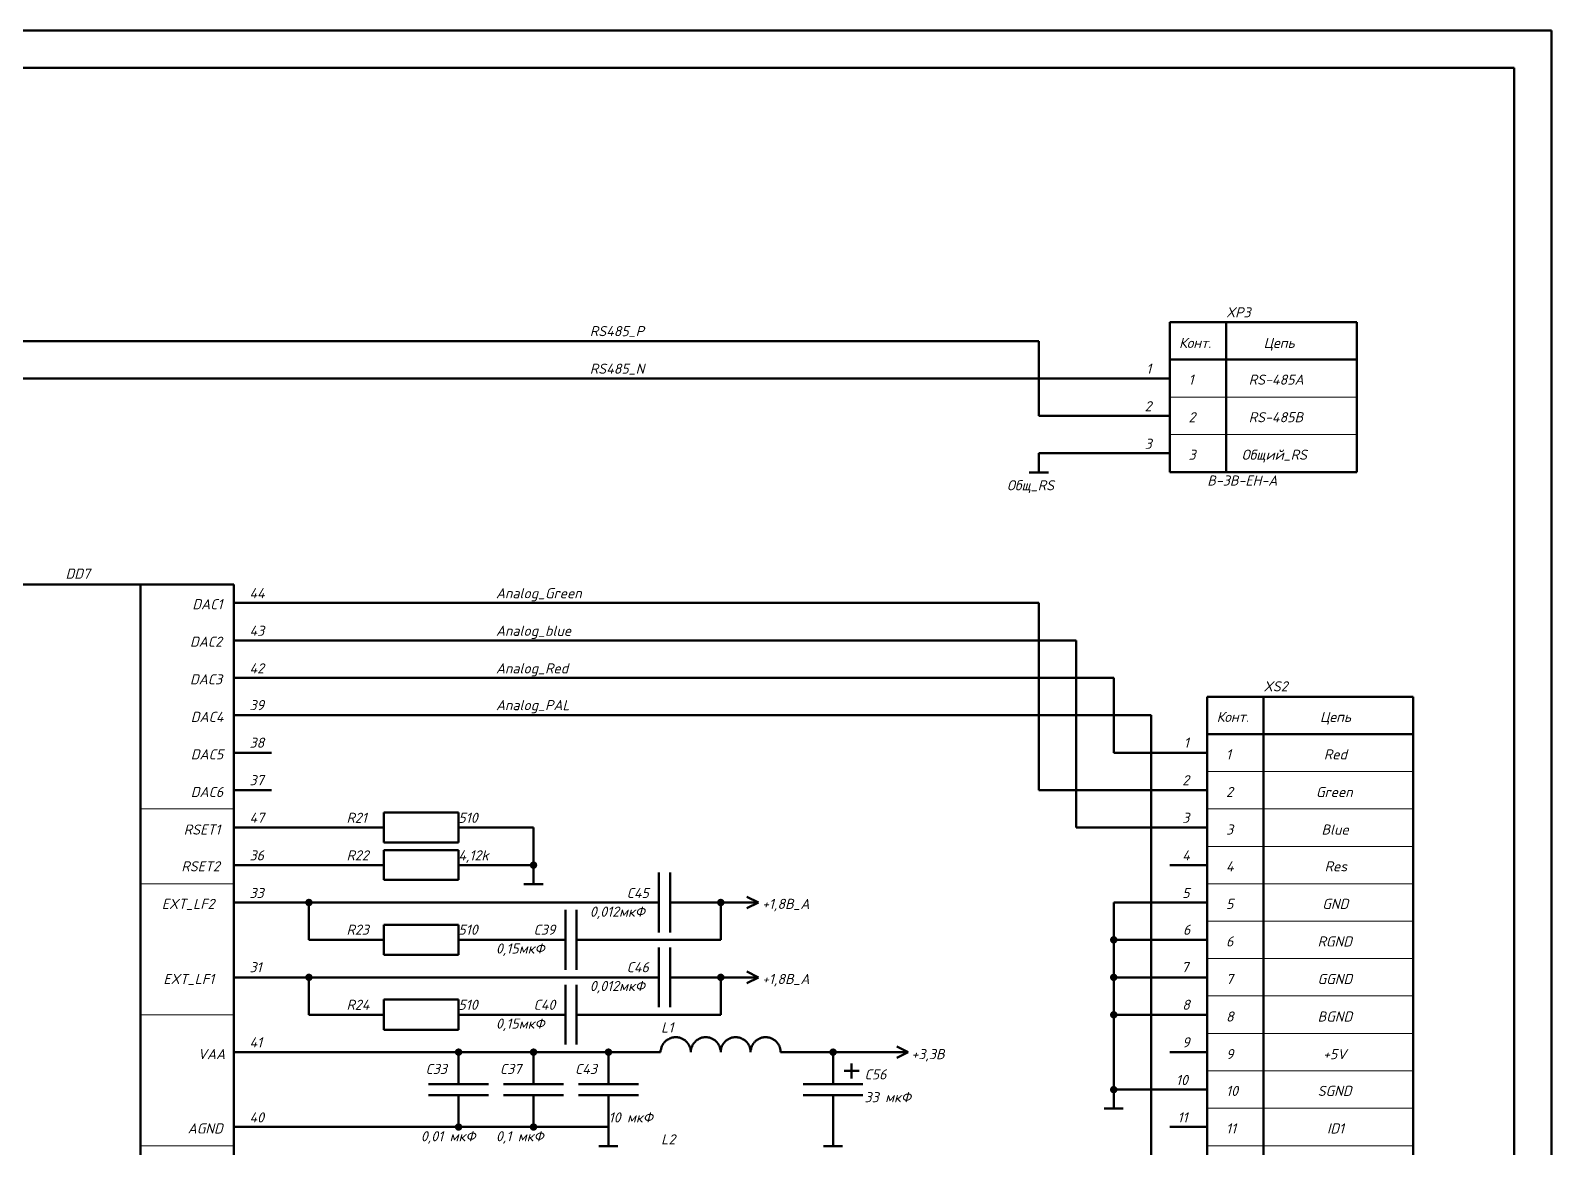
# Model space of a CAD drawing. Header units: inches. Extents: x -26 to 1942, y -380 to 599.
# Drawn here: x 611.5 to 814.7, y 450 to 599.2 of the extents above; entities that cross this region are included whole.
import ezdxf

# ---------------------------------------------------------------- set-up
doc = ezdxf.new("R2010")
doc.units = ezdxf.units.IN
for name, color, linetype, lineweight in [('OSN25', 2, 'Continuous', 20), ('OSN50', 3, 'Continuous', 50), ('TEXT', 1, 'Continuous', 30)]:
    doc.layers.add(name, color=color, linetype=linetype, lineweight=lineweight)
doc.styles.add('ISOCPEUR0', font='isocpeur.ttf', dxfattribs={"height": 2.87999})

msp = doc.modelspace()

# ---------------------------------------------------------------- hatches: boundary and pattern name
at = {"layer": 'OSN50'}
h = msp.add_hatch(color=256, dxfattribs=at)
edge = h.paths.add_edge_path()
edge.add_arc((678.67, 487.71), 0.5, 0, 360)
h = msp.add_hatch(color=256, dxfattribs=at)
edge = h.paths.add_edge_path()
edge.add_arc((648.67, 482.72), 0.5, 0, 360)
h = msp.add_hatch(color=256, dxfattribs=at)
edge = h.paths.add_edge_path()
edge.add_arc((703.68, 482.72), 0.5, 0, 360)
h = msp.add_hatch(color=256, dxfattribs=at)
edge = h.paths.add_edge_path()
edge.add_arc((756.17, 477.73), 0.5, 0, 360)
h = msp.add_hatch(color=256, dxfattribs=at)
edge = h.paths.add_edge_path()
edge.add_arc((648.67, 472.72), 0.5, 0, 360)
h = msp.add_hatch(color=256, dxfattribs=at)
edge = h.paths.add_edge_path()
edge.add_arc((703.68, 472.72), 0.5, 0, 360)
h = msp.add_hatch(color=256, dxfattribs=at)
edge = h.paths.add_edge_path()
edge.add_arc((756.17, 472.72), 0.5, 0, 360)
h = msp.add_hatch(color=256, dxfattribs=at)
edge = h.paths.add_edge_path()
edge.add_arc((756.17, 467.72), 0.5, 0, 360)
h = msp.add_hatch(color=256, dxfattribs=at)
edge = h.paths.add_edge_path()
edge.add_arc((668.66, 462.73), 0.5, 0, 360)
h = msp.add_hatch(color=256, dxfattribs=at)
edge = h.paths.add_edge_path()
edge.add_arc((678.67, 462.73), 0.5, 0, 360)
h = msp.add_hatch(color=256, dxfattribs=at)
edge = h.paths.add_edge_path()
edge.add_arc((688.68, 462.73), 0.5, 0, 360)
h = msp.add_hatch(color=256, dxfattribs=at)
edge = h.paths.add_edge_path()
edge.add_arc((718.68, 462.73), 0.5, 0, 360)
h = msp.add_hatch(color=256, dxfattribs=at)
edge = h.paths.add_edge_path()
edge.add_arc((756.17, 457.72), 0.5, 0, 360)
h = msp.add_hatch(color=256, dxfattribs=at)
edge = h.paths.add_edge_path()
edge.add_arc((668.66, 452.73), 0.5, 0, 360)
h = msp.add_hatch(color=256, dxfattribs=at)
edge = h.paths.add_edge_path()
edge.add_arc((678.67, 452.73), 0.5, 0, 360)

# ---------------------------------------------------------------- linework, layer by layer
at = {"layer": 'OSN25'}
for p, q in [((-26.35, 599.21), (814.65, 599.21)), ((814.65, 599.21), (814.65, 5.24)), ((763.67, 550.22), (788.65, 550.22)), ((763.67, 545.23), (788.65, 545.23)), ((768.66, 500.23), (796.15, 500.23)), ((626.17, 495.21), (638.66, 495.21)), ((768.66, 495.21), (796.15, 495.21)), ((768.66, 490.22), (796.15, 490.22)), ((626.17, 485.23), (638.66, 485.23)), ((768.66, 485.23), (796.15, 485.23)), ((768.66, 480.22), (796.15, 480.22)), ((768.66, 475.22), (796.15, 475.22)), ((768.66, 470.23), (796.15, 470.23)), ((626.17, 467.72), (638.66, 467.72)), ((768.66, 465.22), (796.15, 465.22)), ((768.66, 460.23), (796.15, 460.23)), ((768.66, 455.23), (796.15, 455.23)), ((626.17, 450.22), (638.66, 450.22)), ((768.66, 450.22), (796.15, 450.22))]:
    msp.add_line(p, q, dxfattribs=at)
at = {"layer": 'OSN50'}
for p, q in [((814.65, 599.21), (-26.35, 599.21)), ((-26.35, 599.21), (814.65, 599.21)), ((814.65, 599.21), (-26.35, 599.21)), ((814.65, 5.24), (814.65, 599.21)), ((814.65, 599.21), (814.65, 5.24)), ((814.65, 5.24), (814.65, 599.21)), ((-6.33, 594.22), (809.66, 594.22)), ((809.66, 594.22), (809.66, 10.23)), ((763.67, 560.23), (763.67, 540.21)), ((788.65, 560.23), (763.67, 560.23)), ((771.17, 560.23), (771.17, 540.21)), ((788.65, 540.21), (788.65, 560.23)), ((556.17, 557.72), (746.17, 557.72)), ((746.17, 557.72), (746.17, 547.74)), ((763.67, 555.24), (788.65, 555.24)), ((758.66, 552.73), (556.17, 552.73)), ((763.67, 552.73), (758.66, 552.73)), ((746.17, 547.74), (758.66, 547.74)), ((763.67, 547.74), (758.66, 547.74)), ((746.17, 542.72), (746.17, 540.18)), ((758.66, 542.72), (746.17, 542.72)), ((763.67, 542.72), (758.66, 542.72)), ((744.88, 540.18), (747.45, 540.18)), ((763.67, 540.21), (788.65, 540.21)), ((598.66, 525.21), (638.66, 525.21)), ((626.17, 525.21), (626.17, 350.22)), ((638.66, 525.21), (638.66, 350.22)), ((638.66, 522.73), (643.68, 522.73)), ((643.68, 522.73), (746.17, 522.73)), ((746.17, 522.73), (746.17, 497.72)), ((638.66, 517.71), (643.68, 517.71)), ((643.68, 517.71), (751.16, 517.71)), ((751.16, 517.71), (751.16, 492.73)), ((638.66, 512.72), (643.68, 512.72)), ((643.68, 512.72), (756.17, 512.72)), ((756.17, 512.72), (756.17, 502.71)), ((768.66, 510.21), (768.66, 430.23)), ((796.15, 510.21), (768.66, 510.21)), ((776.16, 510.21), (776.16, 430.23)), ((796.15, 430.23), (796.15, 510.21)), ((638.66, 507.73), (643.68, 507.73)), ((643.68, 507.73), (761.16, 507.73)), ((761.16, 507.73), (761.16, 407.73)), ((768.66, 505.22), (796.15, 505.22)), ((638.66, 502.71), (643.68, 502.71)), ((756.17, 502.71), (763.67, 502.71)), ((768.66, 502.71), (763.67, 502.71)), ((638.66, 497.72), (643.68, 497.72)), ((746.17, 497.72), (763.67, 497.72)), ((768.66, 497.72), (763.67, 497.72)), ((668.66, 494.72), (658.68, 494.72)), ((658.68, 494.72), (658.68, 490.72)), ((668.66, 490.72), (668.66, 494.72)), ((638.66, 492.73), (643.68, 492.73)), ((643.68, 492.73), (656.17, 492.73)), ((658.68, 492.73), (656.17, 492.73)), ((656.17, 492.73), (656.17, 492.73)), ((668.66, 492.73), (671.17, 492.73)), ((678.67, 492.73), (671.17, 492.73)), ((678.67, 487.71), (678.67, 492.73)), ((751.16, 492.73), (763.67, 492.73)), ((768.66, 492.73), (763.67, 492.73)), ((658.68, 490.72), (668.66, 490.72)), ((668.66, 489.73), (658.68, 489.73)), ((658.68, 489.73), (658.68, 485.73)), ((668.66, 485.73), (668.66, 489.73)), ((638.66, 487.71), (643.68, 487.71)), ((643.68, 487.71), (656.17, 487.71)), ((658.68, 487.71), (656.17, 487.71)), ((656.17, 487.71), (656.17, 487.71)), ((668.66, 487.71), (671.17, 487.71)), ((671.17, 487.71), (678.67, 487.71)), ((678.67, 487.71), (678.67, 485.18)), ((768.66, 487.71), (763.67, 487.71)), ((658.68, 485.73), (668.66, 485.73)), ((695.42, 486.72), (695.42, 478.73)), ((696.91, 478.73), (696.91, 486.72)), ((677.39, 485.18), (679.95, 485.18)), ((638.66, 482.72), (643.68, 482.72)), ((648.67, 482.72), (643.68, 482.72)), ((648.67, 482.72), (648.67, 477.73)), ((691.16, 482.72), (648.67, 482.72)), ((682.93, 481.73), (682.93, 473.73)), ((684.42, 473.73), (684.42, 481.73)), ((695.26, 482.72), (691.16, 482.72)), ((697.07, 482.72), (701.17, 482.72)), ((703.68, 482.72), (701.17, 482.72)), ((703.68, 477.73), (703.68, 482.72)), ((706.16, 482.72), (703.68, 482.72)), ((706.16, 482.72), (708.72, 482.72)), ((708.72, 482.72), (707.18, 483.48)), ((708.72, 482.72), (707.18, 481.97)), ((756.17, 477.73), (756.17, 482.72)), ((756.17, 482.72), (763.67, 482.72)), ((768.66, 482.72), (763.67, 482.72)), ((668.66, 479.72), (658.68, 479.72)), ((658.68, 479.72), (658.68, 475.72)), ((668.66, 475.72), (668.66, 479.72)), ((648.67, 477.73), (656.17, 477.73)), ((658.68, 477.73), (656.17, 477.73)), ((656.17, 477.73), (656.17, 477.73)), ((668.66, 477.73), (671.17, 477.73)), ((671.17, 477.73), (678.67, 477.73)), ((682.77, 477.73), (678.67, 477.73)), ((684.57, 477.73), (688.68, 477.73)), ((688.68, 477.73), (703.68, 477.73)), ((763.67, 477.73), (756.17, 477.73)), ((756.17, 472.72), (756.17, 477.73)), ((768.66, 477.73), (763.67, 477.73)), ((658.68, 475.72), (668.66, 475.72)), ((695.42, 476.71), (695.42, 468.72)), ((696.91, 468.72), (696.91, 476.71)), ((708.72, 472.72), (707.18, 473.5)), ((638.66, 472.72), (643.68, 472.72)), ((648.67, 472.72), (643.68, 472.72)), ((648.67, 467.72), (648.67, 472.72)), ((691.16, 472.72), (648.67, 472.72)), ((682.93, 471.72), (682.93, 463.73)), ((684.42, 463.73), (684.42, 471.72)), ((695.26, 472.72), (691.16, 472.72)), ((697.07, 472.72), (701.17, 472.72)), ((703.68, 472.72), (701.17, 472.72)), ((703.68, 467.72), (703.68, 472.72)), ((706.16, 472.72), (703.68, 472.72)), ((706.16, 472.72), (708.72, 472.72)), ((708.72, 472.72), (707.18, 471.96)), ((763.67, 472.72), (756.17, 472.72)), ((756.17, 467.72), (756.17, 472.72)), ((768.66, 472.72), (763.67, 472.72)), ((668.66, 469.74), (658.68, 469.74)), ((658.68, 469.74), (658.68, 465.71)), ((668.66, 465.71), (668.66, 469.74)), ((653.66, 467.72), (648.67, 467.72)), ((656.17, 467.72), (653.66, 467.72)), ((653.66, 467.72), (653.66, 467.72)), ((658.68, 467.72), (656.17, 467.72)), ((668.66, 467.72), (671.17, 467.72)), ((671.17, 467.72), (678.67, 467.72)), ((682.77, 467.72), (678.67, 467.72)), ((684.57, 467.72), (688.68, 467.72)), ((688.68, 467.72), (703.68, 467.72)), ((763.67, 467.72), (756.17, 467.72)), ((756.17, 457.72), (756.17, 467.72)), ((768.66, 467.72), (763.67, 467.72)), ((658.68, 465.71), (668.66, 465.71)), ((695.76, 463.33), (695.71, 463.23)), ((695.78, 463.41), (695.76, 463.33)), ((695.81, 463.52), (695.78, 463.41)), ((695.86, 463.6), (695.81, 463.52)), ((695.89, 463.67), (695.86, 463.6)), ((695.94, 463.75), (695.89, 463.67)), ((695.99, 463.86), (695.94, 463.75)), ((696.05, 463.91), (695.99, 463.86)), ((696.12, 463.99), (696.05, 463.91)), ((696.18, 464.07), (696.12, 463.99)), ((696.26, 464.14), (696.18, 464.07)), ((696.31, 464.2), (696.26, 464.14)), ((696.39, 464.28), (696.31, 464.2)), ((696.46, 464.33), (696.39, 464.28)), ((696.54, 464.38), (696.46, 464.33)), ((696.62, 464.43), (696.54, 464.38)), ((696.73, 464.48), (696.62, 464.43)), ((696.8, 464.54), (696.73, 464.48)), ((696.88, 464.56), (696.8, 464.54)), ((696.99, 464.59), (696.88, 464.56)), ((697.07, 464.64), (696.99, 464.59)), ((697.17, 464.67), (697.07, 464.64)), ((697.27, 464.67), (697.17, 464.67)), ((697.35, 464.69), (697.27, 464.67)), ((697.46, 464.72), (697.35, 464.69)), ((697.56, 464.72), (697.46, 464.72)), ((697.67, 464.72), (697.56, 464.72)), ((697.77, 464.72), (697.67, 464.72)), ((697.88, 464.72), (697.77, 464.72)), ((697.98, 464.69), (697.88, 464.72)), ((698.06, 464.67), (697.98, 464.69)), ((698.16, 464.67), (698.06, 464.67)), ((698.27, 464.64), (698.16, 464.67)), ((698.35, 464.59), (698.27, 464.64)), ((698.45, 464.56), (698.35, 464.59)), ((698.53, 464.54), (698.45, 464.56)), ((698.61, 464.48), (698.53, 464.54)), ((698.71, 464.43), (698.61, 464.48)), ((698.79, 464.38), (698.71, 464.43)), ((698.87, 464.33), (698.79, 464.38)), ((698.95, 464.28), (698.87, 464.33)), ((699.03, 464.2), (698.95, 464.28)), ((699.08, 464.14), (699.03, 464.2)), ((699.16, 464.07), (699.08, 464.14)), ((699.21, 463.99), (699.16, 464.07)), ((699.29, 463.91), (699.21, 463.99)), ((699.34, 463.86), (699.29, 463.91)), ((699.39, 463.75), (699.34, 463.86)), ((699.44, 463.67), (699.39, 463.75)), ((699.47, 463.6), (699.44, 463.67)), ((699.52, 463.52), (699.47, 463.6)), ((699.55, 463.41), (699.52, 463.52)), ((699.57, 463.33), (699.55, 463.41)), ((699.63, 463.23), (699.57, 463.33)), ((699.76, 463.33), (699.73, 463.23)), ((699.81, 463.41), (699.76, 463.33)), ((699.84, 463.52), (699.81, 463.41)), ((699.86, 463.6), (699.84, 463.52)), ((699.91, 463.67), (699.86, 463.6)), ((699.97, 463.75), (699.91, 463.67)), ((700.02, 463.86), (699.97, 463.75)), ((700.07, 463.91), (700.02, 463.86)), ((700.12, 463.99), (700.07, 463.91)), ((700.2, 464.07), (700.12, 463.99)), ((700.25, 464.14), (700.2, 464.07)), ((700.33, 464.2), (700.25, 464.14)), ((700.41, 464.28), (700.33, 464.2)), ((700.49, 464.33), (700.41, 464.28)), ((700.54, 464.38), (700.49, 464.33)), ((700.65, 464.43), (700.54, 464.38)), ((700.72, 464.48), (700.65, 464.43)), ((700.8, 464.54), (700.72, 464.48)), ((700.88, 464.56), (700.8, 464.54)), ((700.98, 464.59), (700.88, 464.56)), ((701.06, 464.64), (700.98, 464.59)), ((701.17, 464.67), (701.06, 464.64)), ((701.27, 464.67), (701.17, 464.67)), ((701.35, 464.69), (701.27, 464.67)), ((701.46, 464.72), (701.35, 464.69)), ((701.56, 464.72), (701.46, 464.72)), ((701.66, 464.72), (701.56, 464.72)), ((701.77, 464.72), (701.66, 464.72)), ((701.87, 464.72), (701.77, 464.72)), ((701.98, 464.69), (701.87, 464.72)), ((702.06, 464.67), (701.98, 464.69)), ((702.16, 464.67), (702.06, 464.67)), ((702.27, 464.64), (702.16, 464.67)), ((702.34, 464.59), (702.27, 464.64)), ((702.45, 464.56), (702.34, 464.59)), ((702.53, 464.54), (702.45, 464.56)), ((702.6, 464.48), (702.53, 464.54)), ((702.71, 464.43), (702.6, 464.48)), ((702.79, 464.38), (702.71, 464.43)), ((702.87, 464.33), (702.79, 464.38)), ((702.94, 464.28), (702.87, 464.33)), ((703.02, 464.2), (702.94, 464.28)), ((703.08, 464.14), (703.02, 464.2)), ((703.15, 464.07), (703.08, 464.14)), ((703.21, 463.99), (703.15, 464.07)), ((703.28, 463.91), (703.21, 463.99)), ((703.34, 463.86), (703.28, 463.91)), ((703.39, 463.75), (703.34, 463.86)), ((703.44, 463.67), (703.39, 463.75)), ((703.47, 463.6), (703.44, 463.67)), ((703.52, 463.52), (703.47, 463.6)), ((703.55, 463.41), (703.52, 463.52)), ((703.57, 463.33), (703.55, 463.41)), ((703.62, 463.23), (703.57, 463.33)), ((703.75, 463.33), (703.73, 463.23)), ((703.81, 463.41), (703.75, 463.33)), ((703.83, 463.52), (703.81, 463.41)), ((703.86, 463.6), (703.83, 463.52)), ((703.91, 463.67), (703.86, 463.6)), ((703.96, 463.75), (703.91, 463.67)), ((704.02, 463.86), (703.96, 463.75)), ((704.07, 463.91), (704.02, 463.86)), ((704.12, 463.99), (704.07, 463.91)), ((704.2, 464.07), (704.12, 463.99)), ((704.25, 464.14), (704.2, 464.07)), ((704.33, 464.2), (704.25, 464.14)), ((704.41, 464.28), (704.33, 464.2)), ((704.49, 464.33), (704.41, 464.28)), ((704.54, 464.38), (704.49, 464.33)), ((704.64, 464.43), (704.54, 464.38)), ((704.72, 464.48), (704.64, 464.43)), ((704.8, 464.54), (704.72, 464.48)), ((704.88, 464.56), (704.8, 464.54)), ((704.98, 464.59), (704.88, 464.56)), ((705.06, 464.64), (704.98, 464.59)), ((705.17, 464.67), (705.06, 464.64)), ((705.27, 464.67), (705.17, 464.67)), ((705.35, 464.69), (705.27, 464.67)), ((705.45, 464.72), (705.35, 464.69)), ((705.56, 464.72), (705.45, 464.72)), ((705.66, 464.72), (705.56, 464.72)), ((705.77, 464.72), (705.66, 464.72)), ((705.87, 464.72), (705.77, 464.72)), ((705.98, 464.69), (705.87, 464.72)), ((706.05, 464.67), (705.98, 464.69)), ((706.16, 464.67), (706.05, 464.67)), ((706.26, 464.64), (706.16, 464.67)), ((706.34, 464.59), (706.26, 464.64)), ((706.45, 464.56), (706.34, 464.59)), ((706.52, 464.54), (706.45, 464.56)), ((706.6, 464.48), (706.52, 464.54)), ((706.71, 464.43), (706.6, 464.48)), ((706.79, 464.38), (706.71, 464.43)), ((706.86, 464.33), (706.79, 464.38)), ((706.94, 464.28), (706.86, 464.33)), ((707.02, 464.2), (706.94, 464.28)), ((707.07, 464.14), (707.02, 464.2)), ((707.15, 464.07), (707.07, 464.14)), ((707.2, 463.99), (707.15, 464.07)), ((707.28, 463.91), (707.2, 463.99)), ((707.33, 463.86), (707.28, 463.91)), ((707.39, 463.75), (707.33, 463.86)), ((707.44, 463.67), (707.39, 463.75)), ((707.47, 463.6), (707.44, 463.67)), ((707.52, 463.52), (707.47, 463.6)), ((707.54, 463.41), (707.52, 463.52)), ((707.57, 463.33), (707.54, 463.41)), ((707.62, 463.23), (707.57, 463.33)), ((707.75, 463.33), (707.73, 463.23)), ((707.81, 463.41), (707.75, 463.33)), ((707.83, 463.52), (707.81, 463.41)), ((707.86, 463.6), (707.83, 463.52)), ((707.91, 463.67), (707.86, 463.6)), ((707.96, 463.75), (707.91, 463.67)), ((708.01, 463.86), (707.96, 463.75)), ((708.07, 463.91), (708.01, 463.86)), ((708.12, 463.99), (708.07, 463.91)), ((708.2, 464.07), (708.12, 463.99)), ((708.25, 464.14), (708.2, 464.07)), ((708.33, 464.2), (708.25, 464.14)), ((708.41, 464.28), (708.33, 464.2)), ((708.48, 464.33), (708.41, 464.28)), ((708.54, 464.38), (708.48, 464.33)), ((708.64, 464.43), (708.54, 464.38)), ((708.72, 464.48), (708.64, 464.43)), ((708.8, 464.54), (708.72, 464.48)), ((708.88, 464.56), (708.8, 464.54)), ((708.98, 464.59), (708.88, 464.56)), ((709.06, 464.64), (708.98, 464.59)), ((709.16, 464.67), (709.06, 464.64)), ((709.27, 464.67), (709.16, 464.67)), ((709.35, 464.69), (709.27, 464.67)), ((709.45, 464.72), (709.35, 464.69)), ((709.56, 464.72), (709.45, 464.72)), ((709.66, 464.72), (709.56, 464.72)), ((709.76, 464.72), (709.66, 464.72)), ((709.87, 464.72), (709.76, 464.72)), ((709.97, 464.69), (709.87, 464.72)), ((710.08, 464.67), (709.97, 464.69)), ((710.16, 464.67), (710.08, 464.67)), ((710.26, 464.64), (710.16, 464.67)), ((710.37, 464.59), (710.26, 464.64)), ((710.44, 464.56), (710.37, 464.59)), ((710.55, 464.54), (710.44, 464.56)), ((710.63, 464.48), (710.55, 464.54)), ((710.71, 464.43), (710.63, 464.48)), ((710.78, 464.38), (710.71, 464.43)), ((710.86, 464.33), (710.78, 464.38)), ((710.94, 464.28), (710.86, 464.33)), ((711.02, 464.2), (710.94, 464.28)), ((711.1, 464.14), (711.02, 464.2)), ((711.15, 464.07), (711.1, 464.14)), ((711.23, 463.99), (711.15, 464.07)), ((711.28, 463.91), (711.23, 463.99)), ((711.33, 463.86), (711.28, 463.91)), ((711.38, 463.75), (711.33, 463.86)), ((711.44, 463.67), (711.38, 463.75)), ((711.46, 463.6), (711.44, 463.67)), ((711.52, 463.52), (711.46, 463.6)), ((711.54, 463.41), (711.52, 463.52)), ((711.59, 463.33), (711.54, 463.41)), ((711.62, 463.23), (711.59, 463.33)), ((728.71, 462.73), (727.19, 463.49)), ((638.66, 462.73), (643.68, 462.73)), ((668.66, 462.73), (643.68, 462.73)), ((668.66, 458.63), (668.66, 462.73)), ((678.67, 462.73), (668.66, 462.73)), ((678.67, 458.63), (678.67, 462.73)), ((688.68, 462.73), (678.67, 462.73)), ((688.68, 458.63), (688.68, 462.73)), ((691.16, 462.73), (688.68, 462.73)), ((695.65, 462.73), (691.16, 462.73)), ((695.68, 463.05), (695.65, 462.94)), ((695.65, 462.94), (695.65, 462.84)), ((695.65, 462.84), (695.65, 462.73)), ((695.65, 462.73), (695.65, 462.73)), ((695.65, 462.73), (695.65, 462.73)), ((695.65, 462.73), (695.65, 462.73)), ((695.65, 462.73), (695.65, 462.73)), ((695.65, 462.73), (695.65, 462.73)), ((695.65, 462.73), (695.65, 462.73)), ((695.65, 462.73), (695.65, 462.73)), ((695.65, 462.73), (695.65, 462.73)), ((695.65, 462.73), (695.65, 462.73)), ((695.65, 462.73), (695.65, 462.73)), ((695.65, 462.73), (695.65, 462.73)), ((695.65, 462.73), (695.65, 462.73)), ((695.65, 462.73), (695.65, 462.73)), ((695.65, 462.73), (695.65, 462.73)), ((695.65, 462.73), (695.65, 462.73)), ((695.65, 462.73), (695.65, 462.73)), ((695.65, 462.73), (695.65, 462.73)), ((695.65, 462.73), (695.65, 462.73)), ((695.65, 462.73), (695.65, 462.73)), ((695.65, 462.73), (695.65, 462.73)), ((695.65, 462.73), (695.65, 462.73)), ((695.65, 462.73), (695.65, 462.73)), ((695.65, 462.73), (695.65, 462.73)), ((695.65, 462.73), (695.65, 462.73)), ((695.65, 462.73), (695.65, 462.73)), ((695.65, 462.73), (695.65, 462.73)), ((695.65, 462.73), (695.65, 462.73)), ((695.65, 462.73), (695.65, 462.73)), ((695.65, 462.73), (695.65, 462.73)), ((695.65, 462.73), (695.65, 462.73)), ((695.65, 462.73), (695.65, 462.73)), ((695.65, 462.73), (695.65, 462.73)), ((695.71, 463.13), (695.68, 463.05)), ((695.71, 463.23), (695.71, 463.13)), ((699.63, 463.13), (699.63, 463.23)), ((699.65, 463.05), (699.63, 463.13)), ((699.68, 462.94), (699.65, 463.05)), ((699.7, 463.05), (699.68, 462.94)), ((699.68, 462.84), (699.68, 462.94)), ((699.68, 462.94), (699.68, 462.84)), ((699.68, 462.73), (699.68, 462.84)), ((699.68, 462.84), (699.68, 462.73)), ((699.68, 462.73), (699.68, 462.73)), ((699.68, 462.73), (699.68, 462.73)), ((699.68, 462.73), (699.68, 462.73)), ((699.68, 462.73), (699.68, 462.73)), ((699.68, 462.73), (699.68, 462.73)), ((699.68, 462.73), (699.68, 462.73)), ((699.68, 462.73), (699.68, 462.73)), ((699.68, 462.73), (699.68, 462.73)), ((699.68, 462.73), (699.68, 462.73)), ((699.68, 462.73), (699.68, 462.73)), ((699.68, 462.73), (699.68, 462.73)), ((699.68, 462.73), (699.68, 462.73)), ((699.68, 462.73), (699.68, 462.73)), ((699.68, 462.73), (699.68, 462.73)), ((699.68, 462.73), (699.68, 462.73)), ((699.68, 462.73), (699.68, 462.73)), ((699.68, 462.73), (699.68, 462.73)), ((699.68, 462.73), (699.68, 462.73)), ((699.68, 462.73), (699.68, 462.73)), ((699.68, 462.73), (699.68, 462.73)), ((699.68, 462.73), (699.68, 462.73)), ((699.68, 462.73), (699.68, 462.73)), ((699.68, 462.73), (699.68, 462.73)), ((699.68, 462.73), (699.68, 462.73)), ((699.68, 462.73), (699.68, 462.73)), ((699.68, 462.73), (699.68, 462.73)), ((699.68, 462.73), (699.68, 462.73)), ((699.68, 462.73), (699.68, 462.73)), ((699.68, 462.73), (699.68, 462.73)), ((699.68, 462.73), (699.68, 462.73)), ((699.68, 462.73), (699.68, 462.73)), ((699.68, 462.73), (699.68, 462.73)), ((699.73, 463.13), (699.7, 463.05)), ((699.73, 463.23), (699.73, 463.13)), ((703.62, 463.13), (703.62, 463.23)), ((703.65, 463.05), (703.62, 463.13)), ((703.68, 462.94), (703.65, 463.05)), ((703.7, 463.05), (703.68, 462.94)), ((703.68, 462.84), (703.68, 462.94)), ((703.68, 462.94), (703.68, 462.84)), ((703.68, 462.73), (703.68, 462.84)), ((703.68, 462.84), (703.68, 462.73)), ((703.68, 462.73), (703.68, 462.73)), ((703.68, 462.73), (703.68, 462.73)), ((703.68, 462.73), (703.68, 462.73)), ((703.68, 462.73), (703.68, 462.73)), ((703.68, 462.73), (703.68, 462.73)), ((703.68, 462.73), (703.68, 462.73)), ((703.68, 462.73), (703.68, 462.73)), ((703.68, 462.73), (703.68, 462.73)), ((703.68, 462.73), (703.68, 462.73)), ((703.68, 462.73), (703.68, 462.73)), ((703.68, 462.73), (703.68, 462.73)), ((703.68, 462.73), (703.68, 462.73)), ((703.68, 462.73), (703.68, 462.73)), ((703.68, 462.73), (703.68, 462.73)), ((703.68, 462.73), (703.68, 462.73)), ((703.68, 462.73), (703.68, 462.73)), ((703.68, 462.73), (703.68, 462.73)), ((703.68, 462.73), (703.68, 462.73)), ((703.68, 462.73), (703.68, 462.73)), ((703.68, 462.73), (703.68, 462.73)), ((703.68, 462.73), (703.68, 462.73)), ((703.68, 462.73), (703.68, 462.73)), ((703.68, 462.73), (703.68, 462.73)), ((703.68, 462.73), (703.68, 462.73)), ((703.68, 462.73), (703.68, 462.73)), ((703.68, 462.73), (703.68, 462.73)), ((703.68, 462.73), (703.68, 462.73)), ((703.68, 462.73), (703.68, 462.73)), ((703.68, 462.73), (703.68, 462.73)), ((703.68, 462.73), (703.68, 462.73)), ((703.68, 462.73), (703.68, 462.73)), ((703.68, 462.73), (703.68, 462.73)), ((703.73, 463.13), (703.7, 463.05)), ((703.73, 463.23), (703.73, 463.13)), ((707.62, 463.13), (707.62, 463.23)), ((707.65, 463.05), (707.62, 463.13)), ((707.67, 462.94), (707.65, 463.05)), ((707.7, 463.05), (707.67, 462.94)), ((707.67, 462.84), (707.67, 462.94)), ((707.67, 462.94), (707.67, 462.84)), ((707.67, 462.73), (707.67, 462.84)), ((707.67, 462.84), (707.67, 462.73)), ((707.67, 462.73), (707.67, 462.73)), ((707.67, 462.73), (707.67, 462.73)), ((707.67, 462.73), (707.67, 462.73)), ((707.67, 462.73), (707.67, 462.73)), ((707.67, 462.73), (707.67, 462.73)), ((707.67, 462.73), (707.67, 462.73)), ((707.67, 462.73), (707.67, 462.73)), ((707.67, 462.73), (707.67, 462.73)), ((707.67, 462.73), (707.67, 462.73)), ((707.67, 462.73), (707.67, 462.73)), ((707.67, 462.73), (707.67, 462.73)), ((707.67, 462.73), (707.67, 462.73)), ((707.67, 462.73), (707.67, 462.73)), ((707.67, 462.73), (707.67, 462.73)), ((707.67, 462.73), (707.67, 462.73)), ((707.67, 462.73), (707.67, 462.73)), ((707.67, 462.73), (707.67, 462.73)), ((707.67, 462.73), (707.67, 462.73)), ((707.67, 462.73), (707.67, 462.73)), ((707.67, 462.73), (707.67, 462.73)), ((707.67, 462.73), (707.67, 462.73)), ((707.67, 462.73), (707.67, 462.73)), ((707.67, 462.73), (707.67, 462.73)), ((707.67, 462.73), (707.67, 462.73)), ((707.67, 462.73), (707.67, 462.73)), ((707.67, 462.73), (707.67, 462.73)), ((707.67, 462.73), (707.67, 462.73)), ((707.67, 462.73), (707.67, 462.73)), ((707.67, 462.73), (707.67, 462.73)), ((707.67, 462.73), (707.67, 462.73)), ((707.67, 462.73), (707.67, 462.73)), ((707.67, 462.73), (707.67, 462.73)), ((707.73, 463.13), (707.7, 463.05)), ((707.73, 463.23), (707.73, 463.13)), ((711.62, 463.13), (711.62, 463.23)), ((711.65, 463.05), (711.62, 463.13)), ((711.67, 462.94), (711.65, 463.05)), ((711.67, 462.84), (711.67, 462.94)), ((711.67, 462.73), (711.67, 462.84)), ((711.67, 462.73), (716.17, 462.73)), ((718.68, 462.73), (716.17, 462.73)), ((718.68, 458.63), (718.68, 462.73)), ((726.18, 462.73), (718.68, 462.73)), ((726.18, 462.73), (728.71, 462.73)), ((728.71, 462.73), (727.19, 461.98)), ((768.66, 462.73), (763.67, 462.73)), ((720.17, 460.23), (722.18, 460.23)), ((721.16, 459.23), (721.16, 461.22)), ((672.66, 458.47), (664.66, 458.47)), ((682.67, 458.47), (674.67, 458.47)), ((692.68, 458.47), (684.68, 458.47)), ((722.67, 458.47), (714.68, 458.47)), ((756.17, 457.72), (756.17, 455.18)), ((756.17, 457.72), (763.67, 457.72)), ((768.66, 457.72), (763.67, 457.72)), ((763.67, 457.72), (763.67, 457.72)), ((664.66, 456.99), (672.66, 456.99)), ((668.66, 456.83), (668.66, 452.73)), ((674.67, 456.99), (682.67, 456.99)), ((678.67, 456.83), (678.67, 452.73)), ((684.68, 456.99), (692.68, 456.99)), ((688.68, 456.83), (688.68, 452.73)), ((714.68, 456.99), (722.67, 456.99)), ((718.68, 456.83), (718.68, 452.73)), ((754.89, 455.18), (757.43, 455.18)), ((638.66, 452.73), (643.68, 452.73)), ((643.68, 452.73), (668.66, 452.73)), ((668.66, 452.73), (678.67, 452.73)), ((678.67, 452.73), (688.68, 452.73)), ((688.68, 452.73), (688.68, 450.19)), ((718.68, 452.73), (718.68, 450.19)), ((768.66, 452.73), (763.67, 452.73)), ((687.4, 450.19), (689.93, 450.19)), ((717.4, 450.19), (719.93, 450.19))]:
    msp.add_line(p, q, dxfattribs=at)

# ---------------------------------------------------------------- texts
at = {"layer": 'TEXT', "style": 'ISOCPEUR0', "oblique": 15}
for s, p in [('XP3', (771.17, 560.88)), ('RS485_P', (686.19, 558.37)), ('Конт.', (764.9, 556.8)), ('Цепь', (776.19, 556.8)), ('RS485_N', (686.19, 553.35)), ('1', (760.51, 553.35)), ('1', (766.16, 551.89)), ('RS-485A', (774.2, 551.89)), ('2', (760.3, 548.34)), ('2', (766.16, 546.87)), ('RS-485B', (774.2, 546.87)), ('3', (760.3, 543.32)), ('3', (766.16, 541.86)), ('Общий_RS', (773.26, 541.86)), ('Общ_RS', (741.91, 537.78)), ('B-3B-EH-A', (768.66, 538.41)), ('DD7', (616.16, 525.97)), ('44', (640.73, 523.36)), ('Analog_Green', (673.65, 523.36)), ('DAC1', (633.1, 521.89)), ('DAC2', (632.78, 516.88)), ('43', (640.73, 518.34)), ('Analog_blue', (673.65, 518.34)), ('42', (640.73, 513.32)), ('Analog_Red', (673.65, 513.32)), ('DAC3', (632.78, 511.86)), ('XS2', (776.19, 510.92)), ('DAC4', (632.89, 506.84)), ('39', (640.73, 508.41)), ('Analog_PAL', (673.65, 508.41)), ('Конт.', (769.92, 506.84)), ('Цепь', (783.72, 506.84)), ('38', (640.73, 503.39)), ('1', (765.53, 503.39)), ('DAC5', (632.89, 501.83)), ('1', (771.17, 501.83)), ('Red', (784.24, 501.83)), ('DAC6', (632.89, 496.81)), ('37', (640.73, 498.38)), ('2', (765.32, 498.38)), ('2', (771.17, 496.81)), ('Green', (783.19, 496.81)), ('47', (640.73, 493.36)), ('R21', (653.69, 493.36)), ('510', (668.63, 493.36)), ('3', (765.32, 493.36)), ('RSET1', (631.95, 491.79)), ('3', (771.17, 491.79)), ('Blue', (783.92, 491.79)), ('36', (640.73, 488.34)), ('R22', (653.69, 488.34)), ('4,12k', (668.63, 488.34)), ('4', (765.32, 488.34)), ('RSET2', (631.63, 486.88)), ('4', (771.17, 486.88)), ('Res', (784.34, 486.88)), ('33', (640.73, 483.32)), ('C45', (691.11, 483.32)), ('5', (765.32, 483.32)), ('EXT_LF2', (629.02, 481.86)), ('0,012мкФ', (686.19, 480.82)), ('+1,8В_A', (709.19, 481.86)), ('5', (771.17, 481.86)), ('GND', (784.03, 481.86)), ('R23', (653.69, 478.41)), ('510', (668.63, 478.41)), ('C39', (678.67, 478.41)), ('6', (765.42, 478.41)), ('6', (771.17, 476.84)), ('RGND', (783.4, 476.84)), ('0,15мкФ', (673.65, 475.9)), ('31', (640.73, 473.4)), ('C46', (691.11, 473.4)), ('7', (765.21, 473.4)), ('EXT_LF1', (629.23, 471.83)), ('0,012мкФ', (686.19, 470.89)), ('+1,8В_A', (709.19, 471.83)), ('7', (771.17, 471.83)), ('GGND', (783.4, 471.83)), ('R24', (653.69, 468.38)), ('510', (668.63, 468.38)), ('C40', (678.67, 468.38)), ('8', (765.32, 468.38)), ('8', (771.17, 466.81)), ('BGND', (783.4, 466.81)), ('0,15мкФ', (673.65, 465.87)), ('L1', (695.71, 465.35)), ('41', (640.73, 463.36)), ('9', (765.32, 463.36)), ('VAA', (633.83, 461.79)), ('+3,3В', (729.15, 461.79)), ('9', (771.17, 461.79)), ('+5V', (784.13, 461.79)), ('C33', (664.24, 459.81)), ('C37', (674.17, 459.81)), ('C43', (684.21, 459.81)), ('C56', (722.88, 459.08)), ('10', (764.48, 458.34)), ('33 мкФ', (722.88, 456.04)), ('10', (771.17, 456.88)), ('SGND', (783.4, 456.88)), ('AGND', (632.47, 451.86)), ('40', (640.73, 453.33)), ('10 мкФ', (688.7, 453.33)), ('11', (764.69, 453.33)), ('11', (771.17, 451.86)), ('ID1', (784.66, 451.86)), ('0,01 мкФ', (663.62, 450.82)), ('0,1 мкФ', (673.65, 450.82)), ('L2', (695.71, 450.4))]:
    msp.add_text(s, height=1.35, dxfattribs=at).set_placement(p)

doc.saveas('drawing.dxf')
